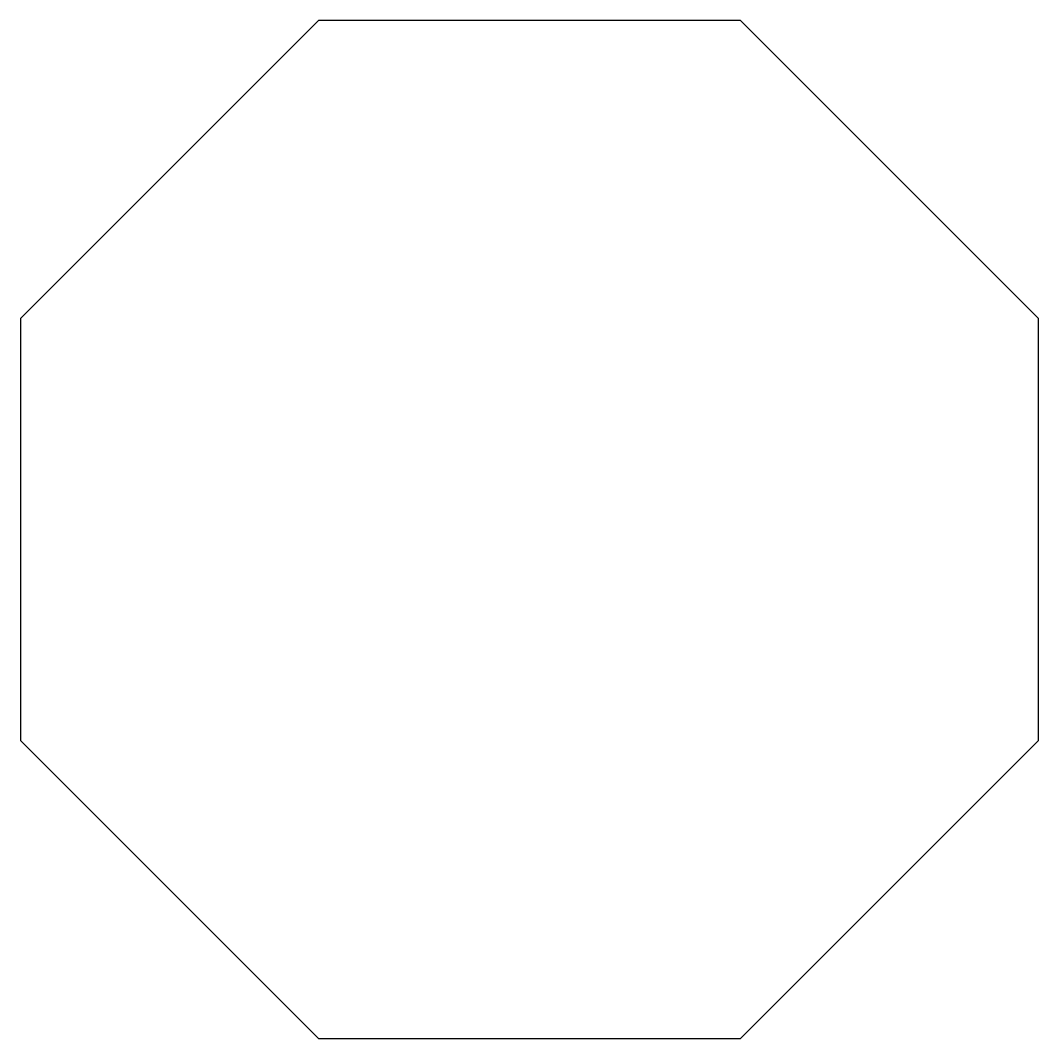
# Model space of a CAD drawing. Header units: millimetres. Extents: x -40 to 40, y -40 to 40.
import ezdxf

# ---------------------------------------------------------------- set-up
doc = ezdxf.new("R2010")
doc.units = ezdxf.units.MM

msp = doc.modelspace()

# ---------------------------------------------------------------- linework, layer by layer
at = {"color": 7, "linetype": 'Continuous'}
for p, q in [((-16.569, 40), (-40, 16.569)), ((16.569, 40), (-16.569, 40)), ((40, 16.569), (16.569, 40)), ((-40, 16.569), (-40, -16.569)), ((40, -16.569), (40, 16.569)), ((-40, -16.569), (-16.569, -40)), ((16.569, -40), (40, -16.569)), ((-16.569, -40), (16.569, -40))]:
    msp.add_line(p, q, dxfattribs=at)

doc.saveas('drawing.dxf')
